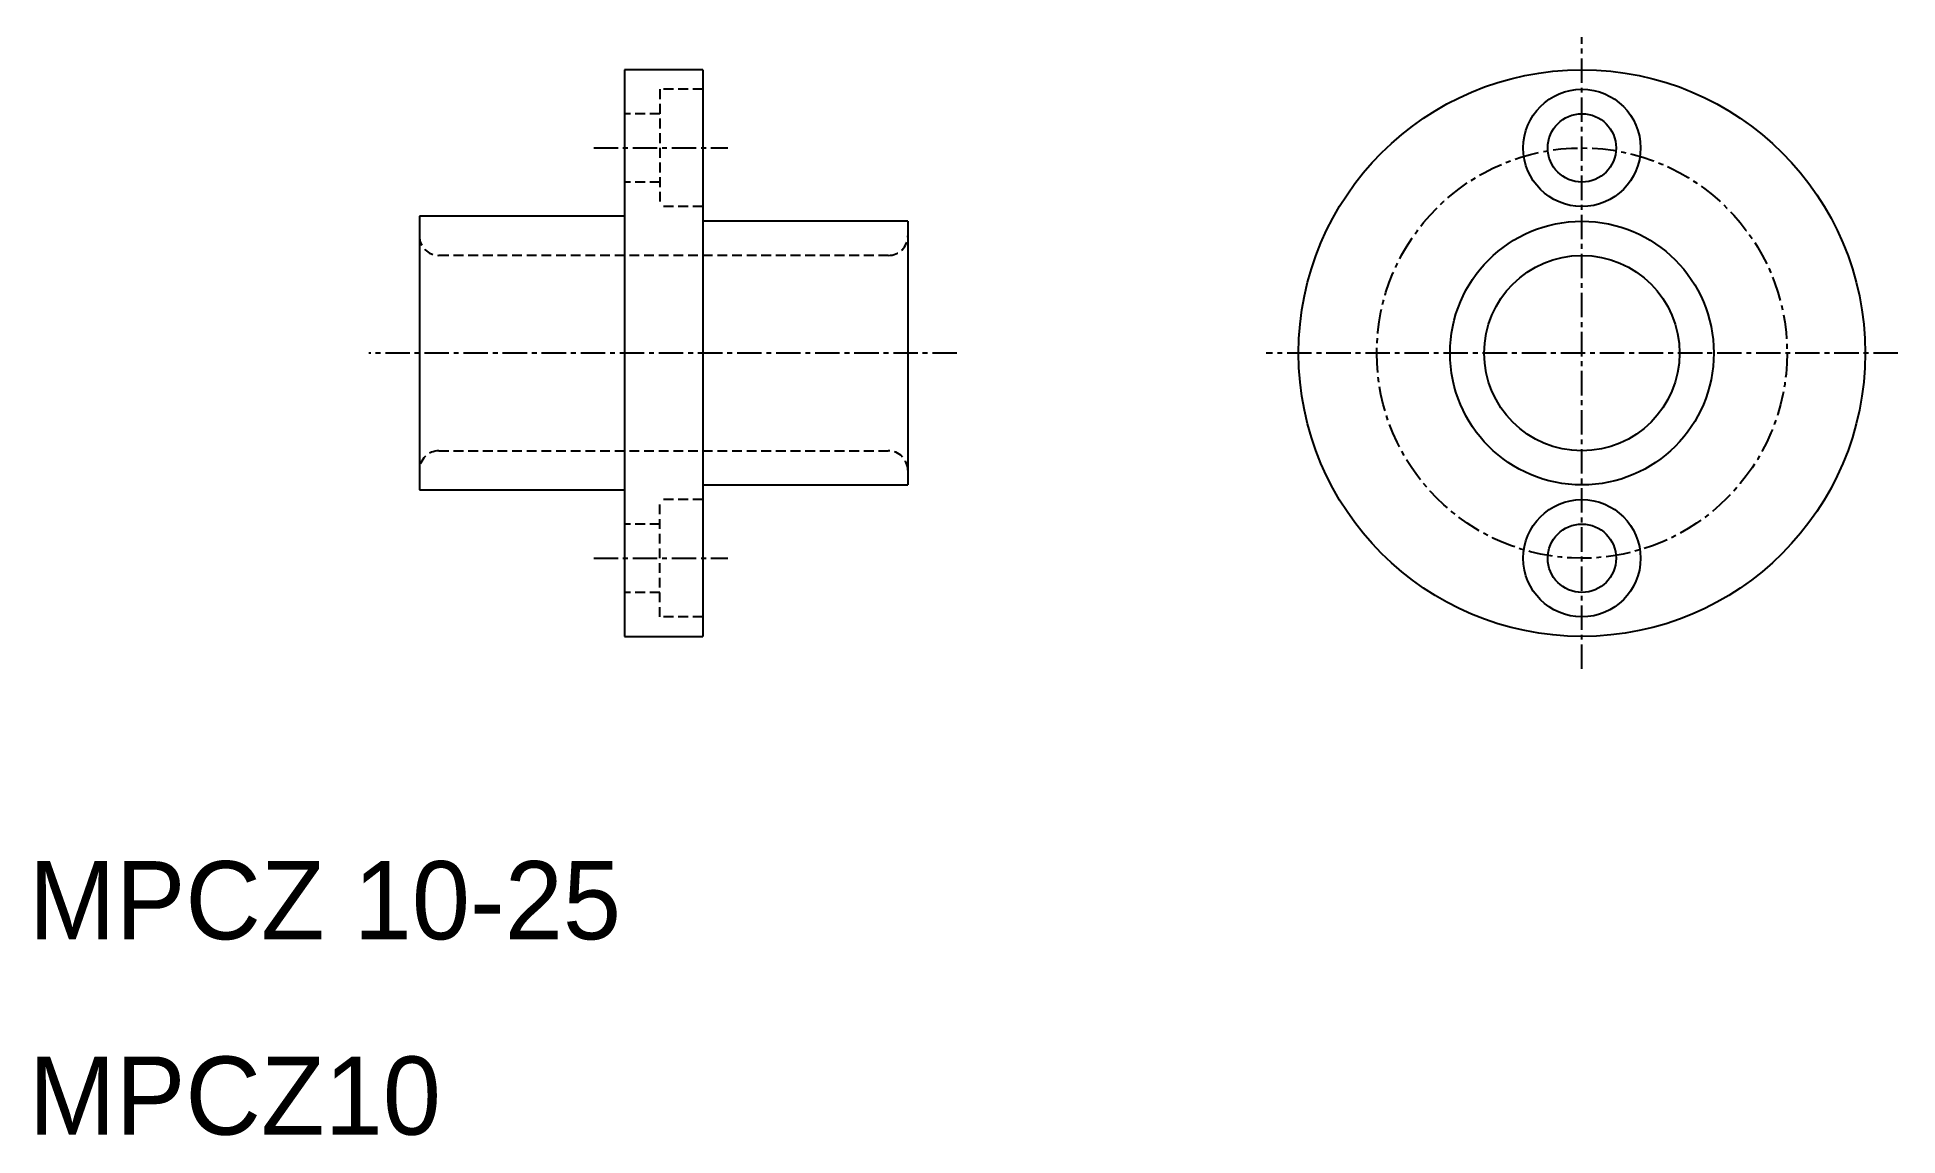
# Model space of a CAD drawing. Extents: x 10.4 to 105.7, y 9.9 to 66.2.
import ezdxf

# ---------------------------------------------------------------- set-up
doc = ezdxf.new("R2010")
doc.units = 0
doc.linetypes.add('CENTER', pattern=[2, 1.25, -0.25, 0.25, -0.25])
doc.linetypes.add('DASHED', pattern=[0.75, 0.5, -0.25])
doc.layers.get('0').update_dxf_attribs({"linetype": 'CONTINUOUS'})
doc.layers.add('CENTER', color=1, linetype='CENTER')

msp = doc.modelspace()

# ---------------------------------------------------------------- linework, layer by layer
at = {"color": 7, "linetype": 'CONTINUOUS'}
for p, q in [((40.5, 64.5), (40.5, 35.5)), ((44.5, 64.5), (40.5, 64.5)), ((44.5, 64.5), (44.5, 35.5)), ((40.5, 57), (30, 57)), ((30, 57), (30, 43)), ((55, 56.75), (44.5, 56.75)), ((55, 56.75), (55, 43.25)), ((30, 43), (40.5, 43)), ((44.5, 43.25), (55, 43.25)), ((40.5, 35.5), (44.5, 35.5))]:
    msp.add_line(p, q, dxfattribs=at)
at = {"color": 3, "linetype": 'DASHED'}
for p, q in [((42.3, 63.5), (42.3, 57.5)), ((44.5, 63.5), (42.3, 63.5)), ((42.3, 62.25), (40.5, 62.25)), ((42.3, 58.75), (40.5, 58.75)), ((44.5, 57.5), (42.3, 57.5)), ((54, 55), (31, 55)), ((31, 45), (54, 45)), ((42.3, 36.5), (42.3, 42.5)), ((44.5, 42.5), (42.3, 42.5)), ((42.3, 41.25), (40.5, 41.25)), ((42.3, 37.75), (40.5, 37.75)), ((44.5, 36.5), (42.3, 36.5))]:
    msp.add_line(p, q, dxfattribs=at)
at = {"color": 7, "linetype": 'CONTINUOUS'}
for centre, radius in [((89.5, 50), 14.5), ((89.5, 60.5), 3), ((89.5, 60.5), 1.75), ((89.5, 50), 6.75), ((89.5, 50), 5), ((89.5, 39.5), 3), ((89.5, 39.5), 1.75)]:
    msp.add_circle(centre, radius, dxfattribs=at)
at = {"color": 3, "linetype": 'DASHED'}
for centre, start, end in [((31, 56), 180, 270), ((54, 56), 270, 0), ((31, 44), 90, 180), ((54, 44), 0, 90)]:
    msp.add_arc(centre, 1, start, end, dxfattribs=at)
at = {"layer": 'CENTER', "color": 1, "linetype": 'CENTER'}
for p, q in [((89.5, 33.834), (89.5, 66.166)), ((38.92, 60.5), (45.794, 60.5)), ((57.507, 50), (27.416, 50)), ((105.666, 50), (73.334, 50)), ((38.92, 39.5), (45.794, 39.5))]:
    msp.add_line(p, q, dxfattribs=at)
msp.add_circle((89.5, 50), 10.5, dxfattribs=at)

# ---------------------------------------------------------------- texts
at = {"color": 7, "linetype": 'CONTINUOUS'}
for s, p in [('MPCZ 10-25', (10, 20)), ('MPCZ10', (10, 10))]:
    msp.add_text(s, height=4, dxfattribs=at).set_placement(p)

doc.saveas('drawing.dxf')
